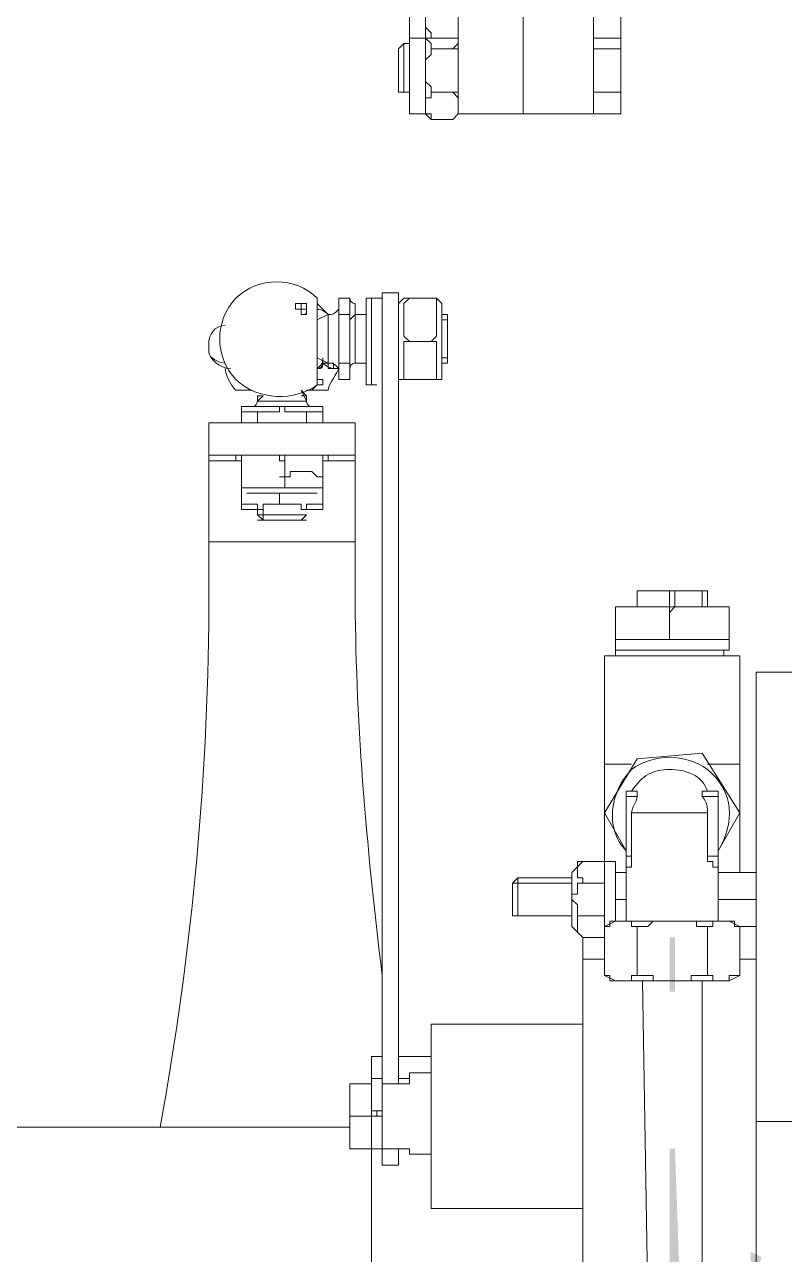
# Model space of a CAD drawing. Header units: millimetres. Extents: x 25083 to 52777, y 24772 to 45779.
# Drawn here: x 49317 to 49369, y 36627.1 to 36711.4 of the extents above; entities that cross this region are included whole.
import ezdxf

# ---------------------------------------------------------------- set-up
doc = ezdxf.new("R2010")
doc.units = ezdxf.units.MM

# ---------------------------------------------------------------- blocks, each defined once
blk = doc.blocks.new('zw$D2F4')
h = blk.add_hatch(color=7)
edge = h.paths.add_edge_path(flags=0)
edge.add_spline(control_points=[(528.072, 779.111), (528.072, 779.111), (527.701, 779.111), (527.701, 779.111), (527.701, 779.111), (527.33, 779.483), (527.33, 779.483), (527.33, 779.483), (524.359, 779.483), (524.359, 779.483), (524.359, 779.483), (523.245, 779.111), (523.245, 779.111), (523.245, 779.111), (521.759, 779.111), (521.759, 779.111), (521.759, 779.111), (517.303, 777.997), (517.303, 777.997), (517.303, 777.997), (517.674, 777.254), (517.674, 777.254), (517.674, 777.254), (518.789, 777.626), (518.789, 777.626), (518.789, 777.626), (520.645, 777.997), (520.645, 777.997), (520.645, 777.997), (521.759, 778.368), (521.759, 778.368), (521.759, 778.368), (523.245, 778.74), (523.245, 778.74), (523.245, 778.74), (525.102, 778.74), (525.102, 778.74), (525.102, 778.74), (525.844, 779.111), (525.844, 779.111), (525.844, 779.111), (525.844, 779.111), (525.844, 779.111), (525.844, 779.111), (526.587, 779.111), (526.587, 779.111), (526.587, 779.111), (526.958, 778.74), (526.958, 778.74), (526.958, 778.74), (527.701, 778.74), (527.701, 778.74), (527.701, 778.74), (528.072, 779.111), (528.072, 779.111), (528.072, 779.111), (528.072, 779.111), (528.072, 779.111)], knot_values=[0, 0, 0, 0, 1, 1, 1, 2, 2, 2, 3, 3, 3, 4, 4, 4, 5, 5, 5, 6, 6, 6, 7, 7, 7, 8, 8, 8, 9, 9, 9, 10, 10, 10, 11, 11, 11, 12, 12, 12, 13, 13, 13, 14, 14, 14, 15, 15, 15, 16, 16, 16, 17, 17, 17, 18, 18, 18, 19, 19, 19, 19], degree=3, periodic=0)
edge = h.paths.add_edge_path(flags=0)
edge.add_spline(control_points=[(507.276, 774.655), (507.276, 774.655), (506.162, 773.912), (506.162, 773.912), (506.162, 773.912), (502.449, 772.427), (502.449, 772.427), (502.449, 772.427), (499.478, 770.941), (499.478, 770.941), (499.478, 770.941), (497.621, 770.199), (497.621, 770.199), (497.621, 770.199), (496.136, 769.084), (496.136, 769.084), (496.136, 769.084), (494.65, 768.342), (494.65, 768.342), (494.65, 768.342), (490.194, 765), (490.194, 765), (490.194, 765), (489.823, 765), (489.823, 765), (489.823, 765), (489.08, 764.257), (489.08, 764.257), (489.08, 764.257), (487.594, 763.143), (487.594, 763.143), (487.594, 763.143), (486.48, 762.029), (486.48, 762.029), (486.48, 762.029), (485.366, 761.286), (485.366, 761.286), (485.366, 761.286), (484.623, 760.172), (484.623, 760.172), (484.623, 760.172), (483.509, 759.429), (483.509, 759.429), (483.509, 759.429), (482.767, 758.315), (482.767, 758.315), (482.767, 758.315), (482.024, 757.572), (482.024, 757.572), (482.024, 757.572), (481.281, 756.458), (481.281, 756.458), (481.281, 756.458), (481.653, 756.087), (481.653, 756.087), (481.653, 756.087), (482.395, 757.201), (482.395, 757.201), (482.395, 757.201), (483.138, 757.944), (483.138, 757.944), (483.138, 757.944), (483.881, 759.058), (483.881, 759.058), (483.881, 759.058), (484.995, 759.801), (484.995, 759.801), (484.995, 759.801), (485.738, 760.915), (485.738, 760.915), (485.738, 760.915), (486.852, 761.657), (486.852, 761.657), (486.852, 761.657), (487.966, 762.771), (487.966, 762.771), (487.966, 762.771), (489.451, 763.885), (489.451, 763.885), (489.451, 763.885), (490.194, 764.628), (490.194, 764.628), (490.194, 764.628), (492.051, 765.742), (492.051, 765.742), (492.051, 765.742), (491.679, 765.742), (491.679, 765.742), (491.679, 765.742), (493.536, 766.856), (493.536, 766.856), (493.536, 766.856), (495.022, 767.97), (495.022, 767.97), (495.022, 767.97), (496.507, 768.713), (496.507, 768.713), (496.507, 768.713), (497.992, 769.827), (497.992, 769.827), (497.992, 769.827), (500.963, 771.313), (500.963, 771.313), (500.963, 771.313), (504.677, 772.798), (504.677, 772.798), (504.677, 772.798), (504.306, 772.798), (504.306, 772.798), (504.306, 772.798), (506.162, 773.541), (506.162, 773.541), (506.162, 773.541), (507.276, 773.912), (507.276, 773.912), (507.276, 773.912), (507.276, 774.655), (507.276, 774.655), (507.276, 774.655), (507.276, 774.655), (507.276, 774.655)], knot_values=[0, 0, 0, 0, 1, 1, 1, 2, 2, 2, 3, 3, 3, 4, 4, 4, 5, 5, 5, 6, 6, 6, 7, 7, 7, 8, 8, 8, 9, 9, 9, 10, 10, 10, 11, 11, 11, 12, 12, 12, 13, 13, 13, 14, 14, 14, 15, 15, 15, 16, 16, 16, 17, 17, 17, 18, 18, 18, 19, 19, 19, 20, 20, 20, 21, 21, 21, 22, 22, 22, 23, 23, 23, 24, 24, 24, 25, 25, 25, 26, 26, 26, 27, 27, 27, 28, 28, 28, 29, 29, 29, 30, 30, 30, 31, 31, 31, 32, 32, 32, 33, 33, 33, 34, 34, 34, 35, 35, 35, 36, 36, 36, 37, 37, 37, 38, 38, 38, 39, 39, 39, 40, 40, 40, 40], degree=3, periodic=0)
edge = h.paths.add_edge_path(flags=0)
edge.add_spline(control_points=[(476.825, 746.803), (476.825, 746.803), (476.825, 744.575), (476.825, 744.575), (476.825, 744.575), (477.196, 744.575), (477.196, 744.575), (477.196, 744.575), (477.196, 745.318), (477.196, 745.318), (477.196, 745.318), (477.568, 746.432), (477.568, 746.432), (477.568, 746.432), (476.825, 746.803), (476.825, 746.803), (476.825, 746.803), (476.825, 746.803), (476.825, 746.803)], knot_values=[0, 0, 0, 0, 1, 1, 1, 2, 2, 2, 3, 3, 3, 4, 4, 4, 5, 5, 5, 6, 6, 6, 6], degree=3, periodic=0)
h = blk.add_hatch(color=7)
edge = h.paths.add_edge_path(flags=0)
edge.add_spline(control_points=[(471.997, 743.461), (471.997, 743.461), (471.626, 753.859), (471.626, 753.859), (471.626, 753.859), (471.255, 753.859), (471.255, 753.859), (471.255, 753.859), (471.255, 743.461), (471.255, 743.461), (471.255, 743.461), (471.997, 743.461), (471.997, 743.461), (471.997, 743.461), (471.997, 743.461), (471.997, 743.461)], knot_values=[0, 0, 0, 0, 1, 1, 1, 2, 2, 2, 3, 3, 3, 4, 4, 4, 5, 5, 5, 5], degree=3, periodic=0)
edge = h.paths.add_edge_path(flags=0)
edge.add_spline(control_points=[(471.626, 764.628), (471.626, 764.628), (471.626, 768.342), (471.626, 768.342), (471.626, 768.342), (471.255, 768.342), (471.255, 768.342), (471.255, 768.342), (471.255, 764.628), (471.255, 764.628), (471.255, 764.628), (471.626, 764.628), (471.626, 764.628), (471.626, 764.628), (471.626, 764.628), (471.626, 764.628)], knot_values=[0, 0, 0, 0, 1, 1, 1, 2, 2, 2, 3, 3, 3, 4, 4, 4, 5, 5, 5, 5], degree=3, periodic=0)
at = {"color": 7, "lineweight": 5}
for points in [[(456.772, 907.973), (456.772, 824.788)], [(461.228, 907.973), (461.228, 824.788)], [(466.056, 824.788), (466.056, 907.973)], [(453.429, 835.558), (453.429, 824.788)], [(454.543, 824.788), (454.543, 835.558)], [(467.912, 825.16), (467.912, 835.558)], [(454.915, 829.987), (454.915, 830.359), (454.543, 830.73), (454.543, 831.473)], [(456.4, 829.987), (456.772, 829.987), (456.772, 831.473)], [(467.912, 831.473), (467.912, 829.987)], [(454.543, 830.359), (454.543, 830.73)], [(454.543, 829.987), (454.543, 830.359)], [(452.687, 829.245), (453.058, 829.616)], [(453.058, 829.616), (453.058, 826.274)], [(453.429, 829.616), (453.058, 829.616)], [(453.429, 829.987), (454.543, 829.987)], [(454.543, 829.987), (454.915, 829.987)], [(454.915, 829.245), (454.915, 829.616), (454.543, 829.987)], [(454.915, 829.987), (456.4, 829.987)], [(456.772, 829.987), (456.4, 829.987)], [(456.4, 829.245), (456.772, 829.616), (456.772, 829.987)], [(467.912, 829.987), (466.056, 829.987)], [(467.912, 829.987), (467.912, 829.245)], [(452.687, 829.245), (452.687, 826.274)], [(454.543, 827.759), (454.543, 828.502), (454.915, 828.873), (454.915, 829.245)], [(454.915, 829.245), (456.4, 829.245)], [(456.772, 827.759), (456.772, 829.245), (456.4, 829.245)], [(467.912, 829.245), (466.056, 829.245)], [(467.912, 829.245), (467.912, 827.759)], [(454.915, 826.274), (454.915, 826.645), (454.543, 827.016), (454.543, 827.759)], [(456.4, 826.274), (456.772, 826.274), (456.772, 827.759)], [(467.912, 827.759), (467.912, 826.274)], [(452.687, 826.274), (453.058, 826.274)], [(453.429, 826.274), (453.058, 826.274)], [(454.543, 825.16), (454.543, 825.902), (454.915, 825.902), (454.915, 826.274)], [(454.915, 826.274), (456.4, 826.274)], [(456.772, 825.16), (456.772, 825.902), (456.4, 826.274)], [(467.912, 826.274), (466.056, 826.274)], [(467.912, 826.274), (467.912, 825.531)], [(467.912, 825.531), (467.912, 824.788)], [(453.429, 824.788), (454.543, 824.788)], [(454.915, 824.417), (454.915, 824.788), (454.543, 824.788), (454.543, 825.16)], [(454.543, 824.788), (454.915, 824.417)], [(456.4, 824.417), (456.772, 824.788), (456.772, 825.16)], [(456.772, 824.788), (456.4, 824.417)], [(466.056, 824.788), (456.772, 824.788)], [(467.912, 824.788), (466.056, 824.788)], [(467.912, 825.16), (467.912, 824.788)], [(454.915, 824.417), (456.4, 824.417)], [(447.116, 810.677), (447.116, 812.162)], [(447.116, 809.563), (447.116, 812.162)], [(448.602, 812.162), (448.602, 811.048)], [(448.602, 812.162), (449.344, 812.162)], [(449.344, 812.162), (449.344, 811.048)], [(450.458, 812.162), (450.83, 812.162)], [(450.458, 812.162), (450.458, 806.22)], [(450.83, 806.22), (450.83, 812.162)], [(451.573, 812.162), (450.83, 812.162)], [(451.573, 752.745), (451.573, 812.533)], [(451.573, 812.533), (452.687, 812.533)], [(452.687, 812.533), (452.687, 758.315)], [(452.687, 811.791), (453.058, 812.162)], [(453.058, 812.162), (453.429, 812.162)], [(453.429, 812.162), (453.058, 811.791), (453.058, 809.934), (453.058, 809.563), (453.429, 809.191)], [(453.429, 812.162), (455.286, 812.162)], [(455.286, 812.162), (455.286, 809.934), (455.286, 809.563), (454.915, 809.191)], [(455.286, 812.162), (455.657, 811.791)], [(445.631, 811.419), (445.631, 811.791), (446.002, 811.791)], [(445.631, 811.419), (446.002, 811.419)], [(446.002, 811.048), (446.002, 811.419), (445.631, 811.419)], [(446.002, 811.791), (446.374, 811.791), (446.374, 811.419)], [(446.002, 811.791), (446.374, 811.791)], [(446.002, 811.419), (446.002, 811.791)], [(446.374, 811.791), (446.374, 811.419), (446.002, 811.419)], [(446.374, 811.419), (446.374, 811.048), (446.002, 811.048)], [(447.116, 810.677), (447.859, 811.048)], [(447.859, 811.048), (447.859, 809.191)], [(448.602, 811.791), (448.602, 810.677)], [(448.602, 811.419), (448.602, 811.791)], [(448.602, 811.419), (448.602, 809.191)], [(448.602, 811.048), (449.344, 811.048)], [(448.602, 810.677), (448.602, 811.048)], [(449.716, 811.048), (449.344, 810.677)], [(449.344, 811.048), (449.344, 810.677)], [(449.716, 811.048), (449.344, 810.677)], [(449.716, 811.048), (449.344, 810.677)], [(449.716, 811.048), (449.716, 811.791)], [(449.716, 811.791), (449.716, 811.048)], [(449.716, 811.048), (449.716, 811.791)], [(449.716, 811.791), (449.716, 811.048)], [(449.716, 811.048), (449.716, 809.191)], [(449.716, 811.048), (450.458, 811.048)], [(451.573, 809.563), (451.573, 811.048)], [(451.573, 811.048), (451.573, 809.563)], [(452.687, 811.791), (452.687, 811.048)], [(452.687, 811.048), (452.687, 809.191)], [(455.657, 811.048), (455.657, 811.791)], [(455.657, 811.791), (455.657, 811.048)], [(455.657, 811.048), (455.657, 810.677)], [(455.657, 811.048), (455.657, 809.191)], [(455.657, 811.048), (455.657, 809.191)], [(455.657, 811.048), (456.029, 811.048)], [(456.029, 811.048), (456.029, 810.677)], [(456.029, 810.677), (456.029, 811.048)], [(456.029, 811.048), (456.029, 810.677)], [(456.029, 811.048), (456.029, 809.191)], [(448.602, 810.677), (448.602, 809.191)], [(449.344, 808.077), (449.344, 810.677)], [(455.657, 810.677), (455.657, 810.305)], [(455.657, 810.305), (455.657, 809.934)], [(456.029, 809.191), (456.029, 810.305), (456.029, 810.677)], [(456.029, 809.191), (456.029, 810.305), (456.029, 810.677)], [(456.029, 809.191), (456.029, 810.677)], [(456.029, 810.677), (456.029, 809.191)], [(456.029, 810.305), (456.029, 809.934)], [(447.116, 806.592), (447.116, 809.563)], [(451.573, 809.563), (451.573, 807.706)], [(451.573, 807.706), (451.573, 809.563)], [(455.657, 809.934), (455.657, 809.191)], [(456.029, 809.934), (456.029, 809.191)], [(439.689, 809.191), (439.689, 808.82)], [(439.689, 808.82), (439.689, 808.449)], [(447.859, 809.191), (447.859, 807.706)], [(448.602, 809.191), (448.602, 808.077)], [(448.602, 809.191), (448.602, 807.334)], [(449.716, 809.191), (449.716, 807.706)], [(452.687, 809.191), (452.687, 807.706)], [(453.429, 809.191), (453.058, 809.191), (453.058, 806.963), (453.058, 806.592), (453.429, 806.592)], [(453.429, 809.191), (454.915, 809.191)], [(454.915, 809.191), (455.286, 809.191), (455.286, 806.963), (455.286, 806.592), (454.915, 806.592)], [(455.657, 809.191), (455.657, 808.449), (455.657, 808.077)], [(455.657, 809.191), (455.657, 807.706)], [(455.657, 809.191), (455.657, 807.706)], [(456.029, 808.077), (456.029, 809.191)], [(456.029, 809.191), (456.029, 808.449), (456.029, 808.077)], [(456.029, 808.077), (456.029, 808.449), (456.029, 809.191)], [(456.029, 809.191), (456.029, 807.706)], [(456.029, 809.191), (456.029, 808.077)], [(456.029, 808.077), (456.029, 809.191)], [(447.116, 806.592), (447.116, 808.077)], [(447.116, 808.077), (447.859, 807.706)], [(447.488, 808.077), (447.488, 807.706)], [(448.602, 807.334), (447.859, 807.334), (447.859, 807.706), (447.488, 807.706)], [(448.23, 807.334), (448.23, 807.706), (447.488, 807.706)], [(448.602, 808.077), (448.602, 806.592)], [(448.602, 807.706), (448.602, 808.077)], [(448.602, 807.706), (448.602, 806.592)], [(448.602, 807.706), (449.344, 807.706)], [(449.344, 808.077), (449.344, 807.334)], [(449.344, 808.077), (449.344, 807.706)], [(449.344, 808.077), (449.344, 807.334)], [(449.344, 808.077), (449.344, 807.334)], [(449.344, 807.706), (449.344, 806.592)], [(449.344, 806.963), (449.344, 807.706)], [(449.344, 806.963), (449.344, 807.706)], [(449.716, 807.706), (450.458, 807.706)], [(451.573, 806.22), (451.573, 807.706)], [(451.573, 807.706), (451.573, 806.22)], [(452.687, 807.706), (452.687, 806.592)], [(455.657, 808.077), (455.657, 807.706)], [(455.657, 807.706), (455.657, 806.592)], [(455.657, 806.592), (455.657, 807.706)], [(455.657, 807.706), (456.029, 807.706)], [(456.029, 807.706), (456.029, 808.077)], [(456.029, 808.077), (456.029, 807.706)], [(456.029, 807.706), (456.029, 808.077)], [(448.602, 807.334), (448.602, 806.592)], [(449.344, 807.334), (449.344, 806.963)], [(449.344, 807.334), (449.344, 806.963)], [(447.116, 806.22), (447.116, 806.592)], [(447.116, 806.22), (447.488, 806.22), (447.488, 806.592)], [(447.488, 806.592), (447.116, 806.592)], [(448.602, 806.592), (449.344, 806.592)], [(450.458, 806.22), (451.201, 806.22)], [(452.687, 806.592), (453.058, 806.592)], [(453.058, 806.592), (453.429, 806.592)], [(453.429, 806.592), (453.058, 806.592)], [(453.429, 806.592), (454.915, 806.592)], [(453.429, 806.592), (454.915, 806.592)], [(455.286, 806.592), (454.915, 806.592)], [(454.915, 806.592), (455.286, 806.592)], [(455.286, 806.592), (455.657, 806.592)], [(441.546, 805.849), (442.66, 805.849)], [(443.403, 805.478), (443.031, 805.106)], [(443.403, 805.478), (443.031, 805.478)], [(446.374, 805.106), (443.031, 805.106)], [(446.002, 805.849), (446.374, 805.478)], [(446.002, 805.849), (446.374, 805.106)], [(446.374, 805.478), (446.002, 805.478)], [(446.374, 805.849), (447.859, 805.849)], [(442.66, 804.735), (441.917, 804.735)], [(442.66, 804.735), (441.917, 804.735)], [(441.917, 804.735), (441.917, 804.364)], [(443.031, 804.364), (441.917, 804.364)], [(442.289, 804.364), (441.917, 804.364)], [(441.917, 804.364), (441.917, 803.621)], [(441.917, 804.364), (441.917, 803.621)], [(443.403, 804.364), (442.289, 804.364)], [(446.745, 804.735), (442.66, 804.735)], [(443.031, 804.735), (442.66, 804.735)], [(443.031, 804.364), (443.031, 803.621)], [(443.031, 804.364), (443.403, 804.364)], [(444.517, 804.735), (444.517, 804.364), (443.403, 804.364)], [(446.002, 804.364), (444.888, 804.364), (444.888, 804.735), (444.517, 804.735)], [(447.116, 804.364), (446.002, 804.364)], [(446.002, 804.364), (446.374, 804.364)], [(446.745, 804.735), (446.374, 804.735)], [(446.374, 804.364), (446.374, 803.621)], [(447.488, 804.364), (446.374, 804.364)], [(447.116, 804.735), (446.745, 804.735)], [(446.745, 804.735), (447.116, 804.735)], [(447.488, 804.364), (447.488, 804.735), (447.116, 804.735)], [(447.488, 804.364), (447.116, 804.364)], [(447.488, 804.364), (447.488, 803.621)], [(439.689, 792.109), (439.689, 803.621)], [(449.716, 803.621), (439.689, 803.621)], [(443.031, 803.621), (441.917, 803.621)], [(443.403, 803.621), (443.031, 803.621)], [(446.374, 803.621), (446.002, 803.621)], [(447.488, 803.621), (446.374, 803.621)], [(449.716, 792.109), (449.716, 803.621)], [(439.689, 801.393), (449.716, 801.393)], [(439.689, 801.021), (441.917, 801.021)], [(441.546, 801.021), (439.689, 801.021)], [(441.546, 801.021), (441.546, 801.393)], [(441.546, 801.021), (441.546, 801.393)], [(441.546, 801.021), (441.917, 801.021)], [(441.917, 801.021), (441.546, 801.021)], [(441.917, 801.021), (441.546, 801.021)], [(441.546, 801.021), (441.917, 801.021)], [(441.917, 801.393), (441.917, 801.021)], [(441.917, 801.021), (441.917, 801.393), (444.145, 801.393), (444.517, 801.393), (444.517, 801.021), (444.888, 801.021)], [(441.917, 799.165), (441.917, 801.021)], [(444.888, 801.021), (444.888, 801.393), (447.116, 801.393), (447.488, 801.393), (447.488, 801.021)], [(444.888, 799.165), (444.888, 801.021)], [(447.488, 801.021), (447.488, 801.393)], [(447.488, 799.165), (447.488, 801.021)], [(447.488, 799.165), (447.488, 801.021)], [(447.488, 801.021), (449.716, 801.021)], [(447.859, 801.021), (447.488, 801.021)], [(447.859, 801.021), (447.859, 801.393)], [(449.716, 801.021), (447.859, 801.021)], [(441.917, 799.907), (441.917, 800.279)], [(447.488, 799.907), (447.116, 799.907), (446.745, 800.279), (445.259, 800.279), (445.259, 799.907), (444.517, 799.907)], [(447.488, 800.279), (447.488, 799.907)], [(441.917, 799.907), (441.917, 798.05)], [(441.917, 799.165), (444.145, 799.165), (444.517, 799.165), (444.888, 799.165)], [(444.888, 799.165), (447.116, 799.165), (447.488, 799.165)], [(447.488, 799.907), (447.488, 798.05)], [(442.289, 798.793), (447.116, 798.793)], [(444.517, 798.793), (444.517, 798.05)], [(441.917, 798.05), (441.917, 797.679)], [(444.517, 798.05), (443.403, 798.05), (443.403, 797.679), (443.031, 797.679), (443.031, 798.05), (442.289, 798.05), (441.917, 798.05)], [(441.917, 797.679), (442.289, 797.679)], [(442.289, 797.679), (443.031, 797.679)], [(443.031, 797.679), (442.289, 797.679)], [(443.031, 797.679), (443.031, 797.308)], [(443.031, 797.679), (443.031, 797.308)], [(447.488, 798.05), (446.374, 798.05), (446.374, 797.679), (446.002, 797.679), (446.002, 798.05), (445.259, 798.05), (444.517, 798.05)], [(446.374, 797.679), (447.116, 797.679)], [(447.116, 797.679), (446.374, 797.679)], [(447.488, 797.679), (447.116, 797.679)], [(447.488, 797.679), (447.488, 798.05)], [(443.031, 797.308), (443.403, 796.936)], [(446.374, 797.308), (443.031, 797.308)], [(443.031, 796.936), (446.374, 796.936)], [(446.002, 796.936), (443.403, 796.936)], [(446.374, 797.308), (446.002, 796.936)], [(439.689, 795.451), (449.716, 795.451)], [(469.026, 790.995), (469.026, 792.109)], [(469.026, 792.109), (469.026, 790.995)], [(469.026, 792.109), (473.854, 792.109)], [(471.255, 792.109), (471.255, 790.995)], [(471.626, 790.995), (471.626, 792.109)], [(473.483, 792.109), (473.483, 790.995)], [(473.854, 790.995), (473.854, 792.109)], [(467.541, 788.767), (467.541, 790.995)], [(467.541, 790.995), (475.34, 790.995)], [(469.398, 790.995), (467.541, 790.995), (467.541, 790.623)], [(471.255, 790.623), (471.255, 790.995), (469.398, 790.995)], [(473.483, 790.995), (471.626, 790.995), (471.255, 790.623)], [(475.34, 790.623), (475.34, 790.995), (473.483, 790.995)], [(475.34, 790.995), (475.34, 788.767)], [(471.255, 790.623), (471.255, 788.767)], [(467.541, 788.767), (467.541, 788.024)], [(475.34, 788.767), (467.541, 788.767)], [(475.34, 788.767), (475.34, 788.024)], [(466.798, 773.541), (466.798, 787.652)], [(476.082, 787.652), (466.798, 787.652)], [(467.541, 788.024), (467.541, 787.652)], [(475.34, 788.024), (467.541, 788.024)], [(474.968, 788.024), (474.968, 787.652)], [(476.082, 772.798), (476.082, 787.652)], [(477.196, 740.49), (477.196, 786.538)], [(477.196, 786.538), (518.046, 786.538)], [(469.026, 780.597), (473.483, 780.968)], [(473.483, 780.968), (476.082, 776.883)], [(466.798, 776.883), (469.026, 780.597)], [(468.655, 780.225), (466.798, 780.225)], [(476.082, 780.225), (473.854, 780.225)], [(468.284, 778.368), (468.284, 773.169)], [(468.284, 778.368), (469.026, 778.368)], [(469.026, 777.997), (469.026, 778.368)], [(473.483, 778.368), (474.597, 778.368)], [(473.483, 778.368), (473.483, 777.997)], [(474.597, 778.368), (474.597, 773.169)], [(468.284, 777.997), (469.026, 777.997)], [(473.483, 777.997), (474.597, 777.997)], [(468.284, 774.284), (466.798, 776.883)], [(468.655, 776.883), (468.655, 773.912)], [(473.854, 776.883), (468.655, 776.883)], [(473.854, 776.883), (473.854, 773.912)], [(476.082, 776.883), (474.597, 774.284)], [(468.284, 773.912), (468.655, 773.912)], [(468.655, 773.169), (468.655, 773.912)], [(473.854, 773.912), (474.597, 773.912)], [(473.854, 773.912), (473.854, 773.541), (474.225, 773.541), (474.225, 773.169)], [(465.313, 773.541), (464.57, 772.798)], [(465.313, 772.055), (465.313, 772.427), (464.941, 772.427), (464.941, 772.798), (464.941, 773.169), (464.941, 773.541), (465.313, 773.541)], [(466.798, 773.541), (465.313, 773.541)], [(466.798, 773.541), (467.541, 773.541)], [(466.798, 769.084), (466.798, 773.541)], [(467.541, 769.456), (467.541, 773.541)], [(468.284, 773.169), (468.284, 769.456)], [(468.284, 773.169), (468.655, 773.169)], [(474.225, 773.169), (474.597, 773.169)], [(474.597, 773.169), (474.597, 769.456)], [(460.485, 772.055), (460.857, 772.427)], [(460.857, 769.827), (460.857, 772.427)], [(460.857, 772.427), (464.57, 772.427)], [(464.57, 769.084), (464.57, 772.798)], [(467.912, 772.798), (467.541, 772.798)], [(477.196, 772.798), (474.597, 772.798)], [(460.485, 769.827), (460.485, 772.055)], [(460.485, 769.827), (460.485, 772.055)], [(464.57, 770.941), (464.57, 771.313), (464.941, 771.313), (464.941, 772.055), (465.313, 772.055)], [(466.798, 772.055), (465.313, 772.055)], [(465.313, 769.827), (464.941, 769.827), (464.941, 770.57), (464.57, 770.941)], [(467.541, 770.941), (468.284, 770.941)], [(474.597, 770.941), (477.196, 770.941)], [(460.485, 769.827), (460.857, 769.827)], [(460.857, 769.827), (464.57, 769.827)], [(465.313, 768.342), (464.941, 768.713), (464.941, 769.084), (464.941, 769.827), (465.313, 769.827)], [(466.798, 769.827), (465.313, 769.827)], [(465.313, 768.342), (464.57, 769.084)], [(467.541, 769.456), (466.798, 769.084)], [(467.912, 769.456), (467.17, 769.456), (467.17, 769.084), (466.798, 769.084)], [(466.798, 769.084), (466.798, 765.742)], [(475.34, 769.456), (467.541, 769.456)], [(469.026, 769.084), (468.655, 769.084), (468.655, 769.456), (467.912, 769.456)], [(471.255, 769.456), (470.14, 769.456), (469.769, 769.084), (469.026, 769.084)], [(469.026, 769.084), (469.026, 765.742)], [(473.854, 769.084), (473.111, 769.084), (473.111, 769.456), (471.255, 769.456)], [(474.968, 769.456), (474.225, 769.456), (474.225, 769.084), (473.854, 769.084)], [(473.854, 769.084), (473.854, 765.742)], [(476.082, 769.084), (475.711, 769.084), (475.711, 769.456), (474.968, 769.456)], [(475.34, 769.456), (476.082, 769.084)], [(477.196, 769.084), (476.082, 769.084)], [(476.082, 769.084), (476.082, 765.742)], [(465.313, 757.201), (465.313, 768.342)], [(466.798, 768.342), (465.313, 768.342)], [(465.313, 766.856), (466.798, 766.856)], [(476.082, 766.856), (477.196, 766.856)], [(466.798, 765.742), (467.541, 765.371)], [(467.912, 765.371), (467.17, 765.371), (467.17, 765.742), (466.798, 765.742)], [(469.026, 765.742), (468.655, 765.742), (468.655, 765.371), (467.912, 765.371)], [(471.626, 765.371), (470.14, 765.371), (470.14, 765.742), (469.026, 765.742)], [(473.854, 765.742), (472.74, 765.742), (472.74, 765.371), (471.626, 765.371)], [(474.968, 765.371), (474.225, 765.371), (474.225, 765.742), (473.854, 765.742)], [(476.082, 765.742), (475.34, 765.742), (475.34, 765.371), (474.968, 765.371)], [(476.082, 765.742), (475.34, 765.371)], [(475.34, 765.371), (467.541, 765.371)], [(469.769, 743.461), (469.398, 765.371)], [(473.483, 743.461), (473.483, 765.371)], [(454.915, 749.774), (454.915, 762.4)], [(454.915, 750.145), (454.915, 762.4)], [(454.915, 762.4), (465.313, 762.4)], [(465.313, 762.4), (465.313, 757.201)], [(450.83, 760.172), (450.83, 758.315)], [(451.573, 760.172), (450.83, 760.172)], [(454.915, 760.172), (452.687, 760.172)], [(450.83, 753.859), (450.83, 758.686)], [(451.573, 758.686), (450.83, 758.686)], [(453.429, 758.686), (452.687, 758.686)], [(453.429, 758.315), (453.429, 759.058)], [(454.915, 759.058), (453.429, 759.058)], [(449.344, 753.859), (449.344, 758.315)], [(450.83, 758.315), (449.344, 758.315)], [(449.344, 757.201), (449.344, 758.315)], [(450.83, 758.315), (450.83, 753.859)], [(451.573, 753.859), (451.573, 758.315)], [(453.429, 758.315), (451.573, 758.315)], [(449.344, 757.201), (449.344, 756.087)], [(465.313, 756.087), (465.313, 757.201)], [(465.313, 756.087), (465.313, 757.201)], [(450.83, 756.458), (451.573, 756.458)], [(451.201, 756.087), (451.201, 756.458)], [(449.344, 755.344), (418.522, 755.344)], [(450.83, 756.087), (449.344, 756.087)], [(449.344, 756.087), (449.344, 754.973)], [(451.573, 756.087), (450.83, 756.087)], [(465.313, 754.973), (465.313, 756.087)], [(493.165, 755.716), (477.196, 755.716)], [(449.344, 753.859), (449.344, 754.973)], [(465.313, 740.49), (465.313, 754.973)], [(465.313, 754.973), (465.313, 749.774)], [(450.83, 753.859), (449.344, 753.859)], [(450.83, 736.034), (450.83, 753.859)], [(451.573, 753.859), (450.83, 753.859)], [(451.573, 753.859), (453.429, 753.859)], [(452.687, 753.859), (452.687, 752.745)], [(453.429, 753.859), (452.687, 753.859)], [(453.429, 753.487), (453.429, 753.859)], [(453.429, 753.487), (454.915, 753.487)], [(452.687, 752.745), (451.573, 752.745)], [(454.915, 750.145), (454.915, 749.774)], [(454.915, 749.774), (465.313, 749.774)]]:
    blk.add_lwpolyline(points, dxfattribs=at)
at = {"color": 7, "lineweight": 0}
for points in [[(456.029, 810.677), (455.657, 810.677)], [(456.029, 808.077), (455.657, 808.077)], [(443.403, 796.936), (443.403, 797.679)], [(464.57, 772.055), (460.485, 772.055)], [(464.57, 769.827), (460.485, 769.827)]]:
    blk.add_lwpolyline(points, dxfattribs=at)
at = {"color": 7, "lineweight": 5}
for points in [[(454.543, 829.987), (454.543, 829.987), (454.543, 829.987), (454.543, 829.987)], [(454.543, 829.987), (454.543, 829.987), (454.543, 829.987), (454.543, 829.987)], [(467.912, 829.987), (467.912, 829.987), (467.912, 829.987), (467.912, 829.987)], [(441.546, 812.162), (443.031, 813.648), (445.631, 813.648), (447.116, 812.162)], [(441.546, 806.592), (440.06, 808.077), (440.06, 810.677), (441.546, 812.162)], [(448.602, 811.791), (448.602, 812.162), (448.602, 812.162), (448.602, 812.162)], [(449.716, 811.791), (449.716, 811.791), (449.344, 811.791), (449.344, 812.162)], [(449.344, 812.162), (449.344, 812.162), (449.344, 812.162), (449.344, 812.162)], [(446.002, 811.419), (446.002, 811.419), (446.002, 811.419), (445.631, 811.419)], [(445.631, 811.419), (445.631, 811.419), (445.631, 811.419), (445.631, 811.419)], [(445.631, 811.419), (445.631, 811.419), (445.631, 811.419), (445.631, 811.419)], [(445.631, 811.419), (445.631, 811.419), (445.631, 811.419), (445.631, 811.419)], [(446.002, 811.791), (446.002, 811.791), (446.002, 811.791), (446.002, 811.791)], [(446.374, 811.419), (446.374, 811.419), (446.374, 811.419), (446.374, 811.419)], [(446.374, 811.419), (446.374, 811.419), (446.374, 811.419), (446.374, 811.419)], [(447.859, 811.048), (447.859, 811.048), (447.488, 811.419), (447.116, 811.791)], [(447.859, 811.048), (447.859, 811.048), (447.488, 811.419), (447.116, 811.419)], [(447.859, 811.048), (448.23, 811.048), (448.23, 811.048), (448.602, 811.419)], [(449.716, 811.048), (449.716, 811.048), (449.716, 811.048), (449.716, 811.048)], [(440.803, 810.305), (440.06, 810.305), (439.689, 809.563), (439.689, 809.191)], [(439.689, 808.82), (439.689, 808.82), (439.689, 808.82), (439.689, 808.82)], [(439.689, 808.82), (439.689, 808.82), (439.689, 808.82), (439.689, 808.449)], [(439.689, 808.449), (439.689, 808.077), (440.432, 807.706), (440.803, 807.706)], [(439.689, 808.449), (439.689, 808.077), (440.432, 807.334), (441.174, 807.334)], [(447.116, 807.334), (447.488, 807.706), (447.488, 807.706), (447.488, 808.077)], [(447.116, 807.334), (447.488, 807.334), (447.488, 807.706), (447.488, 807.706)], [(447.116, 807.334), (447.488, 807.334), (447.488, 807.334), (447.488, 807.706)], [(447.116, 807.334), (447.488, 807.706), (447.488, 807.706), (447.488, 807.706)], [(447.488, 807.706), (447.488, 807.706), (447.488, 807.706), (447.488, 807.706)], [(447.488, 807.706), (447.859, 807.334), (448.23, 807.334), (448.602, 807.334)], [(447.488, 807.706), (447.488, 807.706), (447.488, 807.706), (447.488, 807.706)], [(448.602, 807.334), (448.23, 807.706), (448.23, 807.706), (447.859, 807.706)], [(449.344, 807.334), (449.344, 807.706), (449.716, 807.706), (449.716, 807.706)], [(440.803, 807.334), (440.803, 806.963), (441.174, 806.22), (441.546, 805.849)], [(447.116, 807.334), (447.116, 807.334), (447.116, 807.334), (447.116, 807.334)], [(447.859, 805.849), (447.859, 806.22), (448.23, 806.592), (448.602, 807.334)], [(449.344, 806.592), (449.344, 806.592), (449.344, 806.592), (449.344, 806.963)], [(447.116, 806.22), (445.631, 805.106), (443.031, 805.106), (441.546, 806.592)], [(446.745, 805.849), (446.745, 805.849), (447.116, 806.22), (447.116, 806.22)], [(448.602, 806.592), (448.602, 806.592), (448.602, 806.592), (448.602, 806.592)], [(442.66, 804.735), (443.031, 804.735), (443.031, 805.106), (443.031, 805.478)], [(446.374, 805.478), (446.374, 805.106), (446.374, 805.106), (446.374, 805.106)], [(446.374, 805.106), (446.374, 805.106), (446.374, 804.735), (446.745, 804.735)], [(446.374, 805.106), (446.374, 805.106), (446.374, 805.106), (446.374, 805.106)], [(442.289, 804.364), (441.917, 804.364), (441.917, 804.364), (441.917, 804.364)], [(447.488, 804.364), (447.488, 804.364), (447.488, 804.364), (447.116, 804.364)], [(441.917, 803.621), (441.917, 803.621), (441.917, 803.621), (442.289, 803.621)], [(447.116, 803.621), (447.488, 803.621), (447.488, 803.621), (447.488, 803.621)], [(441.917, 799.907), (441.917, 799.907), (441.917, 799.907), (441.917, 799.907)], [(436.347, 755.344), (438.575, 767.599), (439.689, 779.854), (439.689, 792.109)], [(449.716, 792.109), (449.716, 783.567), (450.458, 774.655), (451.573, 765.742)], [(468.655, 779.854), (470.14, 780.968), (472.369, 780.968), (473.854, 779.854)], [(468.284, 774.284), (466.798, 775.769), (467.17, 778.368), (468.655, 779.854)], [(468.655, 778.368), (469.398, 779.483), (470.14, 779.854), (471.255, 779.854)], [(471.255, 779.854), (472.369, 779.854), (473.483, 779.483), (473.854, 778.368)], [(473.854, 779.854), (475.711, 778.368), (475.711, 776.14), (474.597, 774.284)], [(469.026, 777.997), (469.026, 777.626), (468.655, 777.254), (468.655, 776.883)], [(473.854, 776.883), (473.854, 777.254), (473.854, 777.626), (473.483, 777.997)], [(467.912, 772.798), (468.284, 772.798), (468.284, 772.798), (468.284, 772.798)], [(474.597, 772.798), (474.597, 772.798), (474.597, 772.798), (474.597, 772.798)], [(465.313, 762.4), (465.313, 762.4), (465.313, 762.4), (465.313, 762.4)], [(465.313, 754.973), (465.313, 755.344), (465.313, 755.716), (465.313, 756.087)], [(465.313, 749.774), (465.313, 749.774), (465.313, 749.774), (465.313, 749.774)]]:
    blk.add_open_spline(points, degree=3, dxfattribs=at)
blk.add_open_spline([(446.002, 811.419), (446.002, 811.419), (446.002, 811.419), (446.002, 811.419), (446.002, 811.048), (446.002, 811.048), (446.002, 811.048), (446.374, 811.048), (446.374, 811.048), (446.374, 811.419), (446.374, 811.419), (446.374, 811.419), (446.002, 811.419)], degree=3, knots=[0, 0, 0, 0, 1, 1, 1, 2, 2, 2, 3, 3, 3, 4, 4, 4, 4], dxfattribs=at)

msp = doc.modelspace()

# ---------------------------------------------------------------- block references
msp.add_blockref('zw$D2F4', (48889.923, 35880.503))

doc.saveas('drawing.dxf')
